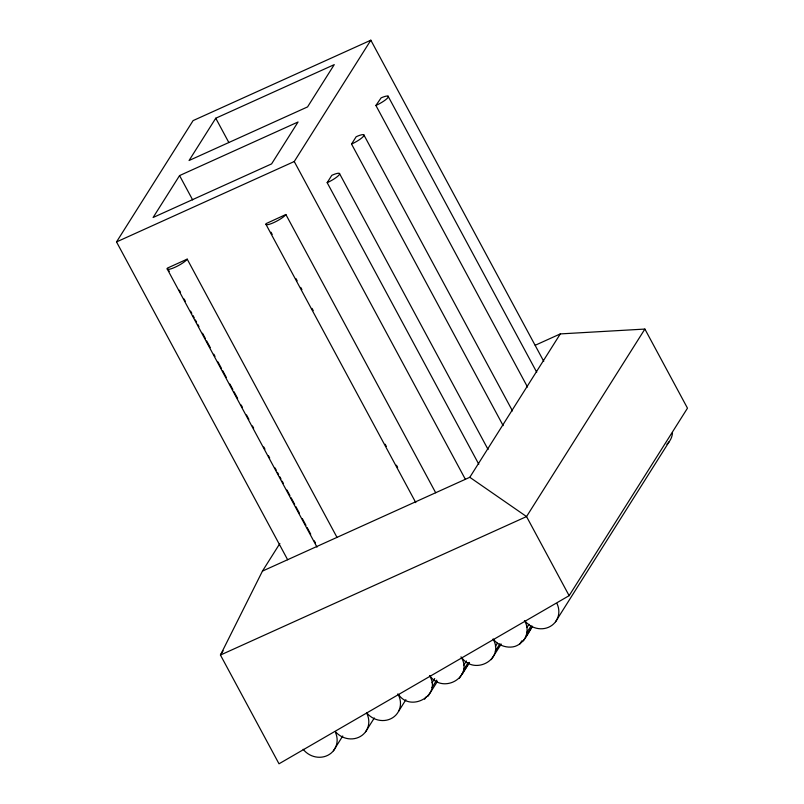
<?xml version="1.0" encoding="UTF-8"?>
<svg xmlns="http://www.w3.org/2000/svg" width="804" height="804" viewBox="0 0 804 804"><rect width="100%" height="100%" fill="white"/><g stroke="black" fill="none" stroke-linecap="round" stroke-linejoin="round"><path stroke-width="1.21" d="M398.593 694.576C410.723 712.605 441.828 695.299 429.648 675.903M461.697 657.571C474.43 675.712 504.852 659.461 493.063 638.989C497.294 644.295 503.947 647.411 510.741 647.099C522.047 646.738 526.932 635.311 532.017 627.05M429.768 675.591C442.481 694.505 473.918 677.43 461.004 656.828M523.324 640.828C527.836 635.17 528.389 626.728 524.449 620.638M279.872 543.484L262.446 571.101L220.447 655.039L279.008 763.8L569.131 595.674L687.48 408.171L644.888 329.067L560.298 333.911L535.233 345.258M287.661 559.765L116.52 241.924L193.101 120.6L370.835 40.2L543.755 361.348M179.563 175.584L153.102 217.492L271.591 163.895L298.053 121.987L179.563 175.584L192.648 199.894M215.763 118.228L189.071 160.509L307.56 106.912L334.253 64.632L215.763 118.228L228.849 142.549M116.52 241.924L294.254 161.524L370.835 40.2M327.168 182.659L331.771 175.372L332.886 174.86A11.457 2.261 -28.3 0 1 339.388 174.478A11.457 2.261 -28.3 0 1 328.655 181.985L327.168 182.659L478.792 464.24M351.539 144.057L356.142 136.77L357.428 136.188A11.457 2.261 -28.3 0 1 363.709 135.946A11.457 2.261 -28.3 0 1 352.825 143.474L351.539 144.057L503.153 425.638M375.9 105.465L381.116 97.867A11.457 2.261 -28.3 0 1 388.221 97.093A11.457 2.261 -28.3 0 1 377.9 104.52L375.9 105.465L527.514 387.046M223.12 650.808L220.447 655.039L526.54 516.57L644.888 329.067M262.446 571.101L469.797 477.295L560.298 333.911M333.409 750.815L342.765 735.972M365.619 731.74L374.312 717.972M398.543 711.379L405.899 699.721M432.009 682.757L434.693 678.526M424.602 699.209L425.939 697.098M431.979 687.561L436.662 680.144M428.15 696.073L437.517 681.239M463.767 665.179L466.441 660.938M463.526 669.953L468.209 662.536M459.325 678.285L469.355 662.385M462.009 674.425L469.375 662.767M495.405 646.416L497.405 643.24M495.274 651.21L499.957 643.793M491.254 659.642L501.214 644.064M526.992 627.452L529.002 624.266M527.032 632.256L531.042 625.894M519.826 644.014L521.836 640.828M525.776 636.818L532.469 626.215M555.554 621.763L669.26 441.607M285.862 214.507L285.279 215.281A11.457 2.261 -28.3 0 1 273.089 222.899A11.457 2.261 -28.3 0 1 266.054 223.633L285.862 214.507L435.698 492.772M187.191 259.139L167.443 268.074A11.457 2.261 -28.3 0 0 174.991 267.28A11.457 2.261 -28.3 0 0 187.191 259.139L337.017 537.404M469.797 477.295L526.54 516.57L569.131 595.674M388.071 96.168L536.72 372.232M363.85 134.881L512.49 410.934M339.449 173.453L488.088 449.506M294.254 161.524L465.395 479.365M270.998 232.215L272.184 234.416M295.972 278.586L297.158 280.797M300.726 287.42L301.922 289.631M312.022 308.404L313.218 310.615M385.156 444.23L386.342 446.431M396.452 465.204L397.638 467.415M265.953 224.346L415.789 502.621M168.036 269.179L169.222 271.39M179.332 290.164L180.518 292.365M184.086 298.998L185.272 301.198M190.628 311.138L191.814 313.349M193.01 315.56L194.196 317.761M195.382 319.972L196.568 322.183M197.764 324.394L198.95 326.595M202.518 333.228L205.492 338.745M206.678 340.956L210.246 347.579M213.814 354.202L215 356.413M217.974 361.931L221.542 368.564M222.738 370.765L226.306 377.398M229.874 384.021L232.838 389.538M234.034 391.749L237.602 398.372M241.17 404.995L242.356 407.206M246.516 414.934L248.898 419.356M252.466 425.979L253.652 428.19M263.762 446.964L264.948 449.165M268.516 455.798L269.702 457.999M275.058 467.938L276.244 470.149M277.43 472.36L278.626 474.561M279.812 476.772L280.998 478.983M282.194 481.194L283.38 483.395M286.948 490.028L289.922 495.545M291.108 497.756L294.676 504.379M295.862 506.59L299.43 513.213M302.404 518.731L305.972 525.364M307.158 527.565L310.726 534.198M314.294 540.821L315.49 543.032M167.172 268.878L317.007 547.142M397.89 693.842L399.467 697.39A19.477 18.02 32.3 0 1 390.774 718.786A19.477 18.02 32.3 0 1 366.785 712.927M556.951 603.502A19.477 18.02 32.3 0 1 550.248 626.437A19.477 18.02 32.3 0 1 525.344 621.391M672.506 432.833A19.477 18.02 32.3 0 1 666.858 444.22M366.835 713.47A19.477 18.02 32.3 0 1 360.373 736.474A19.477 18.02 32.3 0 1 335.429 731.66M335.559 732.675A19.477 18.02 32.3 0 1 327.901 755.268A19.477 18.02 32.3 0 1 303.148 749.268"/></g></svg>
